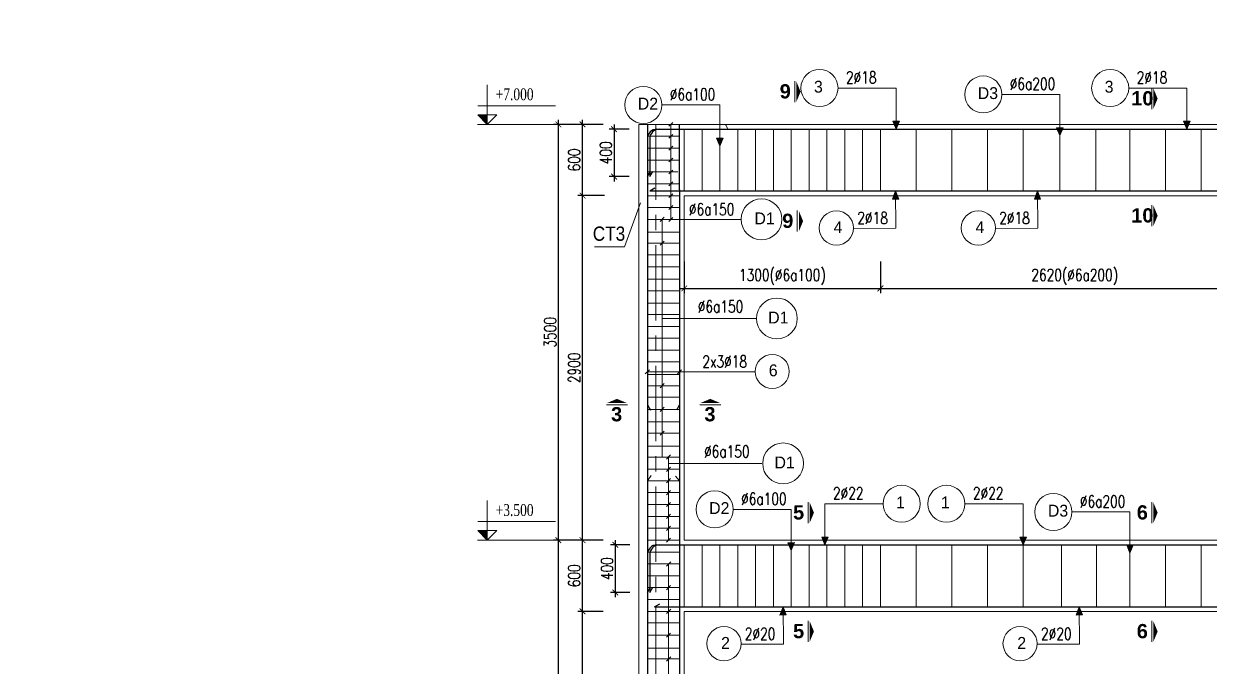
# Model space of a CAD drawing. Header units: millimetres. Extents: x -94324 to 105676, y -98316 to 125800.
# Drawn here: x -34277 to -24302, y 29824 to 35234 of the extents above; entities that cross this region are included whole.
import ezdxf
from ezdxf.enums import TextEntityAlignment as Align

# ---------------------------------------------------------------- set-up
doc = ezdxf.new("R2010")
doc.units = ezdxf.units.MM
doc.header["$MEASUREMENT"] = 0
doc.linetypes.add('CENTER', pattern=[50.8, 31.75, -6.35, 6.35, -6.35])
doc.layers.get('0').update_dxf_attribs({"lineweight": 20})
for name, color, linetype, lineweight in [('7', 7, 'Continuous', 20), ('8', 8, 'Continuous', 13), ('bao', 4, 'Continuous', 20), ('Dim', 8, 'Continuous', 15), ('hatch', 8, 'Continuous', 13), ('THEP', 3, 'Continuous', 18), ('thepchu', 1, 'Continuous', 30), ('Truc', 8, 'CENTER', 9)]:
    doc.layers.add(name, color=color, linetype=linetype, lineweight=lineweight)
doc.layers.add('TEXT', color=3, linetype='Continuous')
doc.styles.add('.VnAvantH', font='', dxfattribs={"width": 0.9})
doc.styles.add('.VnHelvetlnsH', font='')
doc.styles.add('ROMANS', font='romans.shx', dxfattribs={"width": 0.75, "bigfont": 'vns.shx'})
doc.styles.add('romans.shx', font='romans.shx', dxfattribs={"width": 0.75, "bigfont": 'vns.shx'})
doc.styles.add('VNAVANTH', font='')
doc.styles.add('vntimeh.shx', font='vntimeh.shx', dxfattribs={"width": 0.75})
doc.styles.get('.VnAvantH').set_extended_font_data('.VnAvantH')
doc.styles.get('.VnHelvetlnsH').set_extended_font_data('.VnHelvetInsH', bold=True)
doc.styles.get('VNAVANTH').set_extended_font_data('.VnAvantH')
doc.dimstyles.new('1-40', dxfattribs={"dimscale": 40, "dimtxt": 2.5, "dimasz": 1.2, "dimexe": 1, "dimexo": 0, "dimgap": 0.5, "dimtad": 1, "dimdec": 0, "dimzin": 0, "dimdsep": 46, "dimtxsty": 'romans.shx', "dimblk": 'ARCHTICK', "dimcen": 0.09, "dimdle": 1, "dimclrd": 8, "dimclre": 8, "dimclrt": 3, "dimadec": 0, "dimazin": 0, "dimtfac": 1, "dimtdec": 0, "dimtix": 1, "dimtmove": 0, "dimatfit": 3, "dimfxl": 1, "dimtolj": 1, "dimtzin": 0, "dimarcsym": 0})

# ---------------------------------------------------------------- blocks, each defined once
blk = doc.blocks.new('ct')
blk.add_hatch(color=256).paths.add_polyline_path([(0, 0), (-1.61, 1.6), (0, 1.6)])
at = {"ltscale": 50}
h = blk.add_hatch(dxfattribs=at)
h.set_pattern_fill('ANSI31', color=8, scale=1.406251, style=0)
h.set_pattern_definition([(45, (0, 5e-12), (-3.157, 3.157), [])])
h.paths.add_polyline_path([(0, 1.6), (0, 0), (1.61, 1.6)])
at = {"color": 8, "ltscale": 50}
for p, q in [((-1.59, 3.14), (11.47, 3.14)), ((11.56, 0), (-1.64, 0))]:
    blk.add_line(p, q, dxfattribs=at)
for points in [[(0, 6.69), (0, 0)], [(0, 0), (-1.61, 1.6), (0, 1.6)], [(0, 0), (1.61, 1.6), (0, 1.6)]]:
    blk.add_lwpolyline(points, dxfattribs=at)
at = {"color": 3, "style": 'vntimeh.shx', "width": 0.75}
blk.add_attdef('CT', (1.41, 4.07), '', height=2, dxfattribs=at)
blk = doc.blocks.new('_ArchTick')
at = {"layer": 'Dim', "color": 0, "const_width": 0.15}
blk.add_lwpolyline([(-0.5, -0.5), (0.5, 0.5)], dxfattribs=at)
blk = doc.blocks.new('*D25')
at = {"layer": 'Defpoints', "color": 0, "transparency": 16777216}
for p in [(-29575.5, 30286), (-29402.5, 30286), (-29365.5, 27387)]:
    blk.add_point(p, dxfattribs=at)
at = {"layer": 'Dim', "color": 8, "lineweight": -2, "transparency": 16777216}
for p, q in [((-29575.5, 27347), (-29575.5, 30326)), ((-29402.5, 30286), (-29615.5, 30286)), ((-29365.5, 27387), (-29615.5, 27387))]:
    blk.add_line(p, q, dxfattribs=at)
at = {"layer": 'Dim', "color": 8, "lineweight": -2, "transparency": 16777216, "xscale": 48, "yscale": 48, "zscale": 48}
for p, rotation in [((-29575.5, 30286), 90), ((-29575.5, 27387), 270)]:
    blk.add_blockref('_ArchTick', p, dxfattribs=dict(at, rotation=rotation))
at = {"layer": 'Dim', "color": 3, "transparency": 16777216, "insert": (-29645.5, 28836.5), "char_height": 100, "attachment_point": 5, "rotation": 90, "style": 'romans.shx'}
blk.add_mtext('\\A1;2900', dxfattribs=at)
blk = doc.blocks.new('*D26')
at = {"layer": 'Defpoints', "color": 0, "transparency": 16777216}
for p in [(-29575.5, 30886), (-29402.5, 30886), (-29402.5, 30286)]:
    blk.add_point(p, dxfattribs=at)
at = {"layer": 'Dim', "color": 8, "lineweight": -2, "transparency": 16777216}
for p, q in [((-29575.5, 30246), (-29575.5, 30926)), ((-29402.5, 30886), (-29615.5, 30886)), ((-29402.5, 30286), (-29615.5, 30286))]:
    blk.add_line(p, q, dxfattribs=at)
at = {"layer": 'Dim', "color": 8, "lineweight": -2, "transparency": 16777216, "xscale": 48, "yscale": 48, "zscale": 48}
for p, rotation in [((-29575.5, 30886), 90), ((-29575.5, 30286), 270)]:
    blk.add_blockref('_ArchTick', p, dxfattribs=dict(at, rotation=rotation))
at = {"layer": 'Dim', "color": 3, "transparency": 16777216, "insert": (-29645.5, 30586), "char_height": 100, "attachment_point": 5, "rotation": 90, "style": 'romans.shx'}
blk.add_mtext('\\A1;600', dxfattribs=at)
blk = doc.blocks.new('*D27')
at = {"layer": 'Defpoints', "color": 0, "transparency": 16777216}
for p in [(-29575.5, 33787.4), (-29391, 33787.4), (-29402.5, 30886)]:
    blk.add_point(p, dxfattribs=at)
at = {"layer": 'Dim', "color": 8, "lineweight": -2, "transparency": 16777216}
for p, q in [((-29575.5, 30846), (-29575.5, 33827.4)), ((-29391, 33787.4), (-29615.5, 33787.4)), ((-29402.5, 30886), (-29615.5, 30886))]:
    blk.add_line(p, q, dxfattribs=at)
at = {"layer": 'Dim', "color": 8, "lineweight": -2, "transparency": 16777216, "xscale": 48, "yscale": 48, "zscale": 48}
for p, rotation in [((-29575.5, 33787.4), 90), ((-29575.5, 30886), 270)]:
    blk.add_blockref('_ArchTick', p, dxfattribs=dict(at, rotation=rotation))
at = {"layer": 'Dim', "color": 3, "transparency": 16777216, "insert": (-29645.5, 32336.7), "char_height": 100, "attachment_point": 5, "rotation": 90, "style": 'romans.shx'}
blk.add_mtext('\\A1;2900', dxfattribs=at)
blk = doc.blocks.new('*D28')
at = {"layer": 'Defpoints', "color": 0, "transparency": 16777216}
for p in [(-29575.5, 34386), (-29402.5, 34386), (-29391, 33787.4)]:
    blk.add_point(p, dxfattribs=at)
at = {"layer": 'Dim', "color": 8, "lineweight": -2, "transparency": 16777216}
for p, q in [((-29575.5, 33747.4), (-29575.5, 34426)), ((-29402.5, 34386), (-29615.5, 34386)), ((-29391, 33787.4), (-29615.5, 33787.4))]:
    blk.add_line(p, q, dxfattribs=at)
at = {"layer": 'Dim', "color": 8, "lineweight": -2, "transparency": 16777216, "xscale": 48, "yscale": 48, "zscale": 48}
for p, rotation in [((-29575.5, 34386), 90), ((-29575.5, 33787.4), 270)]:
    blk.add_blockref('_ArchTick', p, dxfattribs=dict(at, rotation=rotation))
at = {"layer": 'Dim', "color": 3, "transparency": 16777216, "insert": (-29645.5, 34086.7), "char_height": 100, "attachment_point": 5, "rotation": 90, "style": 'romans.shx'}
blk.add_mtext('\\A1;600', dxfattribs=at)
blk = doc.blocks.new('*D29')
at = {"layer": 'Defpoints', "color": 0, "transparency": 16777216}
for p in [(-29778.5, 30886), (-29402.5, 30886), (-29402.5, 26586)]:
    blk.add_point(p, dxfattribs=at)
at = {"layer": 'Dim', "color": 8, "lineweight": -2, "transparency": 16777216}
for p, q in [((-29778.5, 26546), (-29778.5, 30926)), ((-29402.5, 30886), (-29818.5, 30886)), ((-29402.5, 26586), (-29818.5, 26586))]:
    blk.add_line(p, q, dxfattribs=at)
at = {"layer": 'Dim', "color": 8, "lineweight": -2, "transparency": 16777216, "xscale": 48, "yscale": 48, "zscale": 48}
for p, rotation in [((-29778.5, 30886), 90), ((-29778.5, 26586), 270)]:
    blk.add_blockref('_ArchTick', p, dxfattribs=dict(at, rotation=rotation))
at = {"layer": 'Dim', "color": 3, "transparency": 16777216, "insert": (-29848.5, 28736), "char_height": 100, "attachment_point": 5, "rotation": 90, "style": 'romans.shx'}
blk.add_mtext('\\A1;3500', dxfattribs=at)
blk = doc.blocks.new('*D30')
at = {"layer": 'Defpoints', "color": 0, "transparency": 16777216}
for p in [(-29778.5, 34386), (-29402.5, 34386), (-29402.5, 30886)]:
    blk.add_point(p, dxfattribs=at)
at = {"layer": 'Dim', "color": 8, "lineweight": -2, "transparency": 16777216}
for p, q in [((-29778.5, 30846), (-29778.5, 34426)), ((-29402.5, 34386), (-29818.5, 34386)), ((-29402.5, 30886), (-29818.5, 30886))]:
    blk.add_line(p, q, dxfattribs=at)
at = {"layer": 'Dim', "color": 8, "lineweight": -2, "transparency": 16777216, "xscale": 48, "yscale": 48, "zscale": 48}
for p, rotation in [((-29778.5, 34386), 90), ((-29778.5, 30886), 270)]:
    blk.add_blockref('_ArchTick', p, dxfattribs=dict(at, rotation=rotation))
at = {"layer": 'Dim', "color": 3, "transparency": 16777216, "insert": (-29848.5, 32636), "char_height": 100, "attachment_point": 5, "rotation": 90, "style": 'romans.shx'}
blk.add_mtext('\\A1;3500', dxfattribs=at)
blk = doc.blocks.new('*D31')
at = {"layer": 'Defpoints', "color": 0, "transparency": 16777216}
for p in [(-29176.5, 30846), (-29299.5, 30446), (-29176.5, 30446)]:
    blk.add_point(p, dxfattribs=at)
at = {"layer": 'Dim', "color": 8, "lineweight": -2, "transparency": 16777216}
for p, q in [((-29176.5, 30846), (-29339.5, 30846)), ((-29299.5, 30886), (-29299.5, 30406)), ((-29176.5, 30446), (-29339.5, 30446))]:
    blk.add_line(p, q, dxfattribs=at)
at = {"layer": 'Dim', "color": 8, "lineweight": -2, "transparency": 16777216, "xscale": 48, "yscale": 48, "zscale": 48}
for p, rotation in [((-29299.5, 30846), 90), ((-29299.5, 30446), 270)]:
    blk.add_blockref('_ArchTick', p, dxfattribs=dict(at, rotation=rotation))
at = {"layer": 'Dim', "color": 3, "transparency": 16777216, "insert": (-29369.5, 30646), "char_height": 100, "attachment_point": 5, "rotation": 90, "style": 'romans.shx'}
blk.add_mtext('\\A1;400', dxfattribs=at)
blk = doc.blocks.new('mc')
at = {"color": 1, "ltscale": 2}
blk.add_line((2.21, 1.22), (-2.21, 1.22), dxfattribs=at)
blk.add_lwpolyline([(0, 0, 0, 4.29, 0), (0, 0.89, 2.5, 2.5, 0)], format="xyseb", dxfattribs=at)
at = {"style": '.VnHelvetlnsH'}
blk.add_attdef('1', text='', height=3, dxfattribs=at).set_placement((0.07, 3.22), align=Align.MIDDLE_CENTER)
blk = doc.blocks.new('*D32')
at = {"layer": 'Defpoints', "color": 0, "transparency": 16777216}
for p in [(-29182.5, 34346), (-29310.1, 33946.5), (-29182.5, 33946.5)]:
    blk.add_point(p, dxfattribs=at)
at = {"layer": 'Dim', "color": 8, "lineweight": -2, "transparency": 16777216}
for p, q in [((-29182.5, 34346), (-29350.1, 34346)), ((-29310.1, 34386), (-29310.1, 33906.5)), ((-29182.5, 33946.5), (-29350.1, 33946.5))]:
    blk.add_line(p, q, dxfattribs=at)
at = {"layer": 'Dim', "color": 8, "lineweight": -2, "transparency": 16777216, "xscale": 48, "yscale": 48, "zscale": 48}
for p, rotation in [((-29310.1, 34346), 90), ((-29310.1, 33946.5), 270)]:
    blk.add_blockref('_ArchTick', p, dxfattribs=dict(at, rotation=rotation))
at = {"layer": 'Dim', "color": 3, "transparency": 16777216, "insert": (-29380.1, 34146.2), "char_height": 100, "attachment_point": 5, "rotation": 90, "style": 'romans.shx'}
blk.add_mtext('\\A1;400', dxfattribs=at)
blk = doc.blocks.new('*D245')
at = {"layer": 'Defpoints', "color": 0, "transparency": 16777216}
for p in [(-28719.5, 33233), (-27069.5, 33233), (-27069.5, 33005.5)]:
    blk.add_point(p, dxfattribs=at)
at = {"layer": 'Dim', "color": 8, "lineweight": -2, "transparency": 16777216}
for p, q in [((-28719.5, 33233), (-28719.5, 32965.5)), ((-27069.5, 33233), (-27069.5, 32965.5)), ((-28759.5, 33005.5), (-27029.5, 33005.5))]:
    blk.add_line(p, q, dxfattribs=at)
at = {"layer": 'Dim', "color": 8, "lineweight": -2, "transparency": 16777216, "xscale": 48, "yscale": 48, "zscale": 48, "rotation": 180}
blk.add_blockref('_ArchTick', (-28719.5, 33005.5), dxfattribs=at)
at = {"layer": 'Dim', "color": 8, "lineweight": -2, "transparency": 16777216, "xscale": 48, "yscale": 48, "zscale": 48}
blk.add_blockref('_ArchTick', (-27069.5, 33005.5), dxfattribs=at)
at = {"layer": 'Dim', "color": 3, "transparency": 16777216, "insert": (-27894.5, 33101.7), "char_height": 100, "attachment_point": 5, "style": 'romans.shx'}
blk.add_mtext('\\A1;1300(%%C6a100)', dxfattribs=at)
blk = doc.blocks.new('*D246')
at = {"layer": 'Defpoints', "color": 0, "transparency": 16777216}
for p in [(-27069.5, 33233), (-23799.5, 33233), (-23799.5, 33005.5)]:
    blk.add_point(p, dxfattribs=at)
at = {"layer": 'Dim', "color": 8, "lineweight": -2, "transparency": 16777216}
for p, q in [((-27069.5, 33233), (-27069.5, 32965.5)), ((-23799.5, 33233), (-23799.5, 32965.5)), ((-27109.5, 33005.5), (-23759.5, 33005.5))]:
    blk.add_line(p, q, dxfattribs=at)
at = {"layer": 'Dim', "color": 8, "lineweight": -2, "transparency": 16777216, "xscale": 48, "yscale": 48, "zscale": 48, "rotation": 180}
blk.add_blockref('_ArchTick', (-27069.5, 33005.5), dxfattribs=at)
at = {"layer": 'Dim', "color": 8, "lineweight": -2, "transparency": 16777216, "xscale": 48, "yscale": 48, "zscale": 48}
blk.add_blockref('_ArchTick', (-23799.5, 33005.5), dxfattribs=at)
at = {"layer": 'Dim', "color": 3, "transparency": 16777216, "insert": (-25434.5, 33101.7), "char_height": 100, "attachment_point": 5, "style": 'romans.shx'}
blk.add_mtext('\\A1;2620(%%C6a200)', dxfattribs=at)

msp = doc.modelspace()

# ---------------------------------------------------------------- hatches: boundary and pattern name
at = {"layer": 'THEP'}
h = msp.add_hatch(color=256, dxfattribs=at)
h.dxf.hatch_style = 1
h.paths.add_polyline_path([(-26937.5, 34412.2), (-26965, 34412), (-26937.5, 34346)])
h.paths.add_polyline_path([(-26909.5, 34412.5), (-26937.5, 34412.2), (-26937.5, 34346)])
h = msp.add_hatch(color=256, dxfattribs=at)
h.dxf.hatch_style = 1
h.paths.add_polyline_path([(-24491.5, 34412.2), (-24519, 34412), (-24491.5, 34346)])
h.paths.add_polyline_path([(-24463.5, 34412.5), (-24491.5, 34412.2), (-24491.5, 34346)])
h = msp.add_hatch(color=256, dxfattribs=at)
h.dxf.hatch_style = 1
h.paths.add_polyline_path([(-25587, 34358), (-25559.5, 34292), (-25559.5, 34358.2)])
h.paths.add_polyline_path([(-25559.5, 34292), (-25531.5, 34358.5), (-25559.5, 34358.2)])
h = msp.add_hatch(color=256, dxfattribs=at)
h.dxf.hatch_style = 1
h.paths.add_polyline_path([(-28419.5, 34269.7), (-28447, 34269.5), (-28419.5, 34203.5)])
h.paths.add_polyline_path([(-28391.5, 34270), (-28419.5, 34269.7), (-28419.5, 34203.5)])
h = msp.add_hatch(color=256, dxfattribs=at)
h.dxf.hatch_style = 1
h.paths.add_polyline_path([(-26926.4, 33786), (-26941.1, 33786), (-26940.8, 33756.3), (-26915.5, 33757)])
h.paths.add_polyline_path([(-26941.1, 33786), (-26956.5, 33786), (-26968, 33755.5), (-26940.8, 33756.3)])
h.paths.add_polyline_path([(-26941.5, 33826), (-26956.5, 33786), (-26941.1, 33786)])
h.paths.add_polyline_path([(-26941.5, 33826), (-26941.1, 33786), (-26926.4, 33786)])
h = msp.add_hatch(color=256, dxfattribs=at)
h.dxf.hatch_style = 1
h.paths.add_polyline_path([(-25732.4, 33786), (-25747.1, 33786), (-25746.8, 33756.3), (-25721.5, 33757)])
h.paths.add_polyline_path([(-25747.1, 33786), (-25762.5, 33786), (-25774, 33755.5), (-25746.8, 33756.3)])
h.paths.add_polyline_path([(-25747.5, 33826), (-25762.5, 33786), (-25747.1, 33786)])
h.paths.add_polyline_path([(-25747.5, 33826), (-25747.1, 33786), (-25732.4, 33786)])
h = msp.add_hatch(color=256, dxfattribs=at)
h.dxf.hatch_style = 1
h.paths.add_polyline_path([(-27819.5, 30864.7), (-27847, 30864.5), (-27819.5, 30798.5)])
h.paths.add_polyline_path([(-27791.5, 30865), (-27819.5, 30864.7), (-27819.5, 30798.5)])
h = msp.add_hatch(color=256, dxfattribs=at)
h.dxf.hatch_style = 1
h.paths.add_polyline_path([(-27563, 30912), (-27535.5, 30846), (-27535.5, 30912.2)])
h.paths.add_polyline_path([(-27535.5, 30846), (-27507.5, 30912.5), (-27535.5, 30912.2)])
h = msp.add_hatch(color=256, dxfattribs=at)
h.dxf.hatch_style = 1
h.paths.add_polyline_path([(-25897, 30912), (-25869.5, 30846), (-25869.5, 30912.2)])
h.paths.add_polyline_path([(-25869.5, 30846), (-25841.5, 30912.5), (-25869.5, 30912.2)])
h = msp.add_hatch(color=256, dxfattribs=at)
h.dxf.hatch_style = 1
h.paths.add_polyline_path([(-24969.5, 30842.7), (-24997, 30842.5), (-24969.5, 30776.5)])
h.paths.add_polyline_path([(-24941.5, 30843), (-24969.5, 30842.7), (-24969.5, 30776.5)])
h = msp.add_hatch(color=256, dxfattribs=at)
h.dxf.hatch_style = 1
h.paths.add_polyline_path([(-27872.9, 30286), (-27887.6, 30286), (-27887.3, 30256.3), (-27862, 30257)])
h.paths.add_polyline_path([(-27887.6, 30286), (-27903, 30286), (-27914.5, 30255.5), (-27887.3, 30256.3)])
h.paths.add_polyline_path([(-27888, 30326), (-27903, 30286), (-27887.6, 30286)])
h.paths.add_polyline_path([(-27888, 30326), (-27887.6, 30286), (-27872.9, 30286)])
h = msp.add_hatch(color=256, dxfattribs=at)
h.dxf.hatch_style = 1
h.paths.add_polyline_path([(-25380.9, 30286), (-25395.6, 30286), (-25395.3, 30256.3), (-25370, 30257)])
h.paths.add_polyline_path([(-25395.6, 30286), (-25411, 30286), (-25422.5, 30255.5), (-25395.3, 30256.3)])
h.paths.add_polyline_path([(-25396, 30326), (-25411, 30286), (-25395.6, 30286)])
h.paths.add_polyline_path([(-25396, 30326), (-25395.6, 30286), (-25380.9, 30286)])

# ---------------------------------------------------------------- linework, layer by layer
at = {"layer": '7'}
msp.add_circle((5675.5, 1684), 100000, dxfattribs=at)
at = {"layer": '8'}
for p, q in [((-28922.7, 33569.3), (-28887.3, 33604.7)), ((-28905, 31586), (-28905, 33587)), ((-28922.7, 33368.3), (-28887.3, 33403.7)), ((-28905, 32751.2), (-28247.5, 32751.2)), ((-29047.2, 32285.2), (-29011.8, 32320.5)), ((-28777.2, 32285.2), (-28741.8, 32320.5)), ((-29029.5, 32302.8), (-28185, 32302.8)), ((-28922.7, 32168.3), (-28887.3, 32203.7)), ((-28922.7, 31969.3), (-28887.3, 32004.7)), ((-28922.7, 31769.3), (-28887.3, 31804.7)), ((-28869.7, 31568.3), (-28834.3, 31603.7)), ((-28852, 30886), (-28852, 31586)), ((-28869.7, 31465.3), (-28834.3, 31500.7)), ((-28869.7, 31368.3), (-28834.3, 31403.7)), ((-28869.7, 31268.3), (-28834.3, 31303.7)), ((-28869.7, 31168.3), (-28834.3, 31203.7)), ((-27906, 31144.5), (-28302, 31144.5)), ((-28869.7, 31068.3), (-28834.3, 31103.7)), ((-28869.7, 30968.3), (-28834.3, 31003.7)), ((-28869.7, 30868.3), (-28834.3, 30903.7)), ((-28868.7, 30668.3), (-28833.3, 30703.7)), ((-28852, 27286), (-28851, 30686)), ((-28869.7, 30468.3), (-28834.3, 30503.7)), ((-28868.7, 30268.3), (-28833.3, 30303.7)), ((-28869.7, 30068.3), (-28834.3, 30103.7)), ((-28868.7, 29868.3), (-28833.3, 29903.7))]:
    msp.add_line(p, q, dxfattribs=at)
at = {"layer": 'bao'}
for p, q in [((-29102, 34386), (-22049.5, 34386)), ((-29102, 34386), (-29102, 26583.5)), ((-28719.5, 33786), (-22149.5, 33786)), ((-28719.5, 33786), (-28719.5, 30886)), ((-28719.5, 30886), (-22149.5, 30886)), ((-28719.5, 30286), (-18723.5, 30286)), ((-28719.5, 30286), (-28719.5, 26586))]:
    msp.add_line(p, q, dxfattribs=at)
at = {"layer": 'hatch'}
for p, q in [((-29087.8, 33727.1), (-29223, 33354.4)), ((-29223, 33354.4), (-29475, 33354.4))]:
    msp.add_line(p, q, dxfattribs=at)
msp.add_arc((-28809.5, 34142.5), 500, 24.01652, 29.14359, dxfattribs=at)
at = {"layer": 'THEP'}
for p, q in [((-26937.5, 34692.5), (-27426, 34692.5)), ((-26937.5, 34346), (-26937.5, 34692.5)), ((-25559.5, 34638.5), (-26048, 34638.5)), ((-25559.5, 34292), (-25559.5, 34638.5)), ((-24491.5, 34692.5), (-24980, 34692.5)), ((-24491.5, 34346), (-24491.5, 34692.5)), ((-28419.5, 34550), (-28908, 34550)), ((-28419.5, 34203.5), (-28419.5, 34550)), ((-26909.5, 34412.5), (-26965, 34412)), ((-26965, 34412), (-26937.5, 34346)), ((-26937.5, 34346), (-26909.5, 34412.5)), ((-24463.5, 34412.5), (-24519, 34412)), ((-24519, 34412), (-24491.5, 34346)), ((-24491.5, 34346), (-24463.5, 34412.5)), ((-28809.5, 34386), (-29029.5, 34386)), ((-28814.5, 34402), (-28850, 34370)), ((-28832.5, 33586), (-28832.5, 34386)), ((-28719.5, 34346), (-28719.5, 33826)), ((-28569.5, 34346), (-28569.5, 33826)), ((-28419.5, 34346), (-28419.5, 33826)), ((-28269.5, 34346), (-28269.5, 33826)), ((-28119.5, 34346), (-28119.5, 33826)), ((-27969.5, 34346), (-27969.5, 33826)), ((-27819.5, 34346), (-27819.5, 33826)), ((-27669.5, 34346), (-27669.5, 33826)), ((-27519.5, 34346), (-27519.5, 33826)), ((-27369.5, 34346), (-27369.5, 33826)), ((-27219.5, 34346), (-27219.5, 33826)), ((-27069.5, 34346), (-27069.5, 33826)), ((-26769.5, 34346), (-26769.5, 33826)), ((-26469.5, 34346), (-26469.5, 33826)), ((-26169.5, 34346), (-26169.5, 33826)), ((-26169.5, 34346), (-26169.5, 33914.5)), ((-25869.5, 34346), (-25869.5, 33826)), ((-25531.5, 34358.5), (-25587, 34358)), ((-25587, 34358), (-25559.5, 34292)), ((-25559.5, 34292), (-25531.5, 34358.5)), ((-25559.5, 34346), (-25559.5, 33826)), ((-25258, 34346), (-25258, 33826)), ((-24969.5, 34346), (-24969.5, 33826)), ((-24669.5, 34346), (-24669.5, 33826)), ((-24369.5, 34346), (-24369.5, 33826)), ((-29029.5, 34286), (-28760.3, 34286.5)), ((-28814.8, 34302.4), (-28850.2, 34270.4)), ((-28391.5, 34270), (-28447, 34269.5)), ((-28447, 34269.5), (-28419.5, 34203.5)), ((-28419.5, 34203.5), (-28391.5, 34270)), ((-29029.5, 34186), (-28760.1, 34186)), ((-28814.5, 34202), (-28850, 34170)), ((-29029.5, 34086), (-28760, 34086)), ((-28814.8, 34102), (-28850.2, 34070)), ((-29029.5, 33986), (-28773.1, 33986)), ((-28814.5, 34002), (-28850, 33970)), ((-29029.5, 33886), (-28764, 33886)), ((-28814.5, 33902), (-28850, 33870)), ((-26941.5, 33826), (-26968, 33755.5)), ((-26941.5, 33826), (-26938.5, 33511.5)), ((-26915.5, 33757), (-26941.5, 33826)), ((-25747.5, 33826), (-25774, 33755.5)), ((-25747.5, 33826), (-25744.5, 33511.5)), ((-25721.5, 33757), (-25747.5, 33826)), ((-29029.5, 33786), (-28759.5, 33786)), ((-28814.5, 33802), (-28850, 33770)), ((-26968, 33755.5), (-26915.5, 33757)), ((-25774, 33755.5), (-25721.5, 33757)), ((-29029.5, 33687), (-28759.5, 33687)), ((-28814.8, 33703), (-28850.2, 33671)), ((-29029.5, 33586), (-28759.5, 33586)), ((-28814.5, 33601.5), (-28850, 33569.5)), ((-28832.5, 33586), (-28246.5, 33586)), ((-29029.5, 33478), (-28759.5, 33478)), ((-26938.5, 33511.5), (-27295.6, 33510.5)), ((-25744.5, 33511.5), (-26101.6, 33510.5)), ((-29029.5, 33386), (-28759.5, 33386)), ((-29029.5, 33386), (-28759.5, 33386)), ((-29029.5, 33287), (-28759.5, 33287)), ((-29029.5, 33186), (-28759.5, 33186)), ((-29029.5, 33186), (-28759.5, 33186)), ((-29029.5, 33082.5), (-28759.5, 33082.5)), ((-29029.5, 32986), (-28759.5, 32986)), ((-29029.5, 32986), (-28759.5, 32986)), ((-29029.5, 32881.5), (-28759.5, 32881.5)), ((-29029.5, 32786), (-28759.5, 32786)), ((-29029.5, 32786), (-28759.5, 32786)), ((-28905, 32751.2), (-28118.5, 32751.2)), ((-29029.5, 32684.5), (-28759.5, 32684.5)), ((-29029.5, 32586), (-28759.5, 32586)), ((-29029.5, 32586), (-28759.5, 32586)), ((-29029.5, 32484.5), (-28759.5, 32484.5)), ((-29029.5, 32386), (-28759.5, 32386)), ((-29029.5, 32302.8), (-28122, 32302.8)), ((-29029.5, 32281.5), (-28759.5, 32281.5)), ((-29029.5, 32186), (-28759.5, 32186)), ((-29029.5, 32089), (-28759.5, 32089)), ((-29029.5, 31986), (-28759.5, 31986)), ((-29029.5, 31883), (-28759.5, 31883)), ((-29029.5, 31786), (-28759.5, 31786)), ((-29029.5, 31676), (-28759.5, 31676)), ((-29029.5, 31586), (-28759.5, 31586)), ((-28852, 31531), (-28065.5, 31531)), ((-29029.5, 31483), (-28759.5, 31483)), ((-29029.5, 31386), (-28998.5, 31429)), ((-28759.5, 31386), (-28792.5, 31424.5)), ((-29029.5, 31386), (-28759.5, 31386)), ((-29029.5, 31286), (-28759.5, 31286)), ((-29029.5, 31186), (-28759.5, 31186)), ((-27819.5, 31145), (-28308, 31145)), ((-27819.5, 30798.5), (-27819.5, 31145)), ((-27535.5, 30846), (-27535.5, 31192.5)), ((-27047, 31192.5), (-27535.5, 31192.5)), ((-25869.5, 31192.5), (-26358, 31192.5)), ((-25869.5, 30846), (-25869.5, 31192.5)), ((-24969.5, 31123), (-25458, 31123)), ((-24969.5, 30776.5), (-24969.5, 31123)), ((-29029.5, 31086), (-28759.5, 31086)), ((-29029.5, 30986), (-28759.5, 30986)), ((-29029.5, 30886), (-28759.5, 30886)), ((-28759.5, 30885.5), (-29029.5, 30885.5)), ((-28719.5, 30846), (-28719.5, 30326)), ((-28569.5, 30846), (-28569.5, 30326)), ((-28419.5, 30846), (-28419.5, 30326)), ((-28269.5, 30846), (-28269.5, 30326)), ((-28119.5, 30846), (-28119.5, 30326)), ((-27969.5, 30846), (-27969.5, 30326)), ((-27791.5, 30865), (-27847, 30864.5)), ((-27847, 30864.5), (-27819.5, 30798.5)), ((-27819.5, 30798.5), (-27791.5, 30865)), ((-27819.5, 30846), (-27819.5, 30326)), ((-27669.5, 30846), (-27669.5, 30326)), ((-27507.5, 30912.5), (-27563, 30912)), ((-27563, 30912), (-27535.5, 30846)), ((-27535.5, 30846), (-27507.5, 30912.5)), ((-27519.5, 30846), (-27519.5, 30326)), ((-27369.5, 30846), (-27369.5, 30326)), ((-27219.5, 30846), (-27219.5, 30326)), ((-27069.5, 30846), (-27069.5, 30326)), ((-26769.5, 30846), (-26769.5, 30326)), ((-26469.5, 30846), (-26469.5, 30326)), ((-26169.5, 30846), (-26169.5, 30326)), ((-25841.5, 30912.5), (-25897, 30912)), ((-25897, 30912), (-25869.5, 30846)), ((-25869.5, 30846), (-25841.5, 30912.5)), ((-25869.5, 30846), (-25869.5, 30326)), ((-25545.5, 30846), (-25545.5, 30326)), ((-25250, 30846), (-25250, 30326)), ((-24941.5, 30843), (-24997, 30842.5)), ((-24997, 30842.5), (-24969.5, 30776.5)), ((-24969.5, 30846), (-24969.5, 30326)), ((-24969.5, 30776.5), (-24941.5, 30843)), ((-24669.5, 30846), (-24669.5, 30326)), ((-24369.5, 30846), (-24369.5, 30326)), ((-29029.5, 30786), (-28759.5, 30786)), ((-29029.5, 30686), (-28759.5, 30686)), ((-29029.5, 30586), (-28759.5, 30586)), ((-29029.5, 30486), (-28759.5, 30486)), ((-29029.5, 30386), (-28759.5, 30386)), ((-27888, 30326), (-27914.5, 30255.5)), ((-27888, 30326), (-27885, 30011.5)), ((-27862, 30257), (-27888, 30326)), ((-25396, 30326), (-25422.5, 30255.5)), ((-25396, 30326), (-25393, 30011.5)), ((-25370, 30257), (-25396, 30326)), ((-29029.5, 30286), (-28759.5, 30286)), ((-27914.5, 30255.5), (-27862, 30257)), ((-25422.5, 30255.5), (-25370, 30257)), ((-29029.5, 30189.5), (-28759.5, 30189.5)), ((-29029.5, 30086), (-28759.5, 30086)), ((-29029.5, 29976.5), (-28759.5, 29976.5)), ((-27885, 30011.5), (-28242.1, 30010.5)), ((-25393, 30011.5), (-25750.1, 30010.5)), ((-29029.5, 29886), (-28759.5, 29886))]:
    msp.add_line(p, q, dxfattribs=at)
for centre, radius in [((-27582, 34692.5), 156), ((-25136, 34692.5), 156), ((-26204, 34638.5), 156), ((-29064, 34550), 156), ((-28069.5, 33587), 172), ((-27439.5, 33514.6), 144), ((-26245.5, 33514.6), 144), ((-27940.5, 32752.2), 172), ((-27979, 32306.3), 143), ((-27887.5, 31532), 172), ((-26891, 31192.5), 156), ((-26514, 31192.5), 156), ((-28464, 31145), 156), ((-25614, 31123), 156), ((-28386, 30014.6), 144), ((-25894, 30014.6), 144)]:
    msp.add_circle(centre, radius, dxfattribs=at)
at = {"layer": 'thepchu'}
for p, q in [((-29029.5, 34386.5), (-29029.5, 26206.6)), ((-28949.5, 34346), (-18849.5, 34346)), ((-28769.5, 34346), (-18829.5, 34346)), ((-28759.5, 33836), (-28760.5, 34386)), ((-29009.5, 34266), (-29009.5, 33946.5)), ((-29029.5, 33946.5), (-29004.5, 33989.8)), ((-29009.5, 33946.5), (-28984.5, 33989.8)), ((-29009.2, 33826), (-28965.8, 33851)), ((-29008, 33826), (-18786.5, 33826)), ((-28759.5, 33836), (-28759.5, 26206.6)), ((-28719.5, 33826), (-22149.5, 33826)), ((-29029.5, 32024.5), (-29004.5, 31981.2)), ((-28759.5, 32024.5), (-28784.5, 31981.2)), ((-28949.5, 30846), (-18849.5, 30846)), ((-29009.5, 30766), (-29009.5, 30446)), ((-29029.5, 30446), (-29004.5, 30489.3)), ((-29009.5, 30446), (-28984.5, 30489.3)), ((-28969.5, 30326), (-28926.2, 30351)), ((-28969.5, 30326), (-18792.5, 30326))]:
    msp.add_line(p, q, dxfattribs=at)
for centre in [(-28949.5, 34266), (-28929.5, 34266), (-28949.5, 30766), (-28929.5, 30766)]:
    msp.add_arc(centre, 80, 90, 180, dxfattribs=at)
at = {"layer": 'Truc', "ltscale": 20}
msp.add_line((-28959.5, 34386), (-28959.5, 25986), dxfattribs=at)

# ---------------------------------------------------------------- block references
at = {"xscale": 50, "yscale": 50, "zscale": 50}
for p, values in [((-30376.5, 34386), {'CT': '+7.000'}), ((-30376.5, 30886), {'CT': '+3.500'})]:
    msp.add_blockref('ct', p, dxfattribs=at).add_auto_attribs(values)
ref = msp.add_blockref('mc', (-27740.8, 34661.7), dxfattribs=dict(xscale=40, yscale=40, zscale=40, rotation=90))
ref.add_attrib('1', '9', dxfattribs={"height": 120, "style": '.VnHelvetlnsH'}).set_placement((-27869.7, 34664.5), align=Align.MIDDLE_CENTER)
ref = msp.add_blockref('mc', (-24737, 34603.2), dxfattribs=dict(xscale=40, yscale=40, zscale=40, rotation=90))
ref.add_attrib('1', '10', dxfattribs={"height": 120, "style": '.VnHelvetlnsH'}).set_placement((-24865.9, 34606), align=Align.MIDDLE_CENTER)
ref = msp.add_blockref('mc', (-27719.6, 33571.8), dxfattribs=dict(xscale=40, yscale=40, zscale=40, rotation=90))
ref.add_attrib('1', '9', dxfattribs={"height": 120, "style": '.VnHelvetlnsH'}).set_placement((-27848.4, 33574.6), align=Align.MIDDLE_CENTER)
ref = msp.add_blockref('mc', (-24737, 33617.3), dxfattribs=dict(xscale=40, yscale=40, zscale=40, rotation=90))
ref.add_attrib('1', '10', dxfattribs={"height": 120, "style": '.VnHelvetlnsH'}).set_placement((-24865.9, 33620.1), align=Align.MIDDLE_CENTER)
ref = msp.add_blockref('mc', (-29285.9, 32075.2), dxfattribs=dict(xscale=40, yscale=40, zscale=40, rotation=180))
ref.add_attrib('1', '3', dxfattribs={"height": 120, "style": '.VnHelvetlnsH'}).set_placement((-29288.6, 31946.4), align=Align.MIDDLE_CENTER)
ref = msp.add_blockref('mc', (-28500.7, 32075.2), dxfattribs=dict(xscale=40, yscale=40, zscale=40, rotation=180))
ref.add_attrib('1', '3', dxfattribs={"height": 120, "style": '.VnHelvetlnsH'}).set_placement((-28503.4, 31946.4), align=Align.MIDDLE_CENTER)
ref = msp.add_blockref('mc', (-27628.5, 31117), dxfattribs=dict(xscale=40, yscale=40, zscale=40, rotation=90))
ref.add_attrib('1', '5', dxfattribs={"height": 120, "style": '.VnHelvetlnsH'}).set_placement((-27757.4, 31119.7), align=Align.MIDDLE_CENTER)
ref = msp.add_blockref('mc', (-24737, 31117), dxfattribs=dict(xscale=40, yscale=40, zscale=40, rotation=90))
ref.add_attrib('1', '6', dxfattribs={"height": 120, "style": '.VnHelvetlnsH'}).set_placement((-24865.9, 31119.7), align=Align.MIDDLE_CENTER)
ref = msp.add_blockref('mc', (-27628.5, 30117.3), dxfattribs=dict(xscale=40, yscale=40, zscale=40, rotation=90))
ref.add_attrib('1', '5', dxfattribs={"height": 120, "style": '.VnHelvetlnsH'}).set_placement((-27757.4, 30120.1), align=Align.MIDDLE_CENTER)
ref = msp.add_blockref('mc', (-24737, 30117.3), dxfattribs=dict(xscale=40, yscale=40, zscale=40, rotation=90))
ref.add_attrib('1', '6', dxfattribs={"height": 120, "style": '.VnHelvetlnsH'}).set_placement((-24865.9, 30120.1), align=Align.MIDDLE_CENTER)

# ---------------------------------------------------------------- texts
at = {"layer": 'TEXT', "insert": (-29352.8, 33526.4), "char_height": 120, "width": 9139.5, "attachment_point": 2, "style": '.VnAvantH'}
msp.add_mtext('ct3', dxfattribs=at)
at = {"layer": 'THEP', "char_height": 100, "attachment_point": 1}
for s, width, insert, style in [('2Ø18', 287, (-27359, 34831.5), 'ROMANS'), ('2Ø18', 287, (-24913, 34831.5), 'ROMANS'), ('3', 158.5, (-27628.5, 34753.5), 'VNAVANTH'), ('Ø6a200', 287, (-25981, 34777.5), 'ROMANS'), ('3', 158.5, (-25182.5, 34753.5), 'VNAVANTH'), ('D2', 158.5, (-29110.5, 34611), 'VNAVANTH'), ('Ø6a100', 287, (-28841, 34689), 'ROMANS'), ('D3', 158.5, (-26250.5, 34699.5), 'VNAVANTH'), ('Ø6a150', 287, (-28680.2, 33721.3), 'ROMANS'), ('D1', 158.5, (-28129.1, 33644.9), 'VNAVANTH'), ('2Ø18', 287, (-27263.5, 33648), 'ROMANS'), ('2Ø18', 287, (-26069.5, 33648), 'ROMANS'), ('4', 158.5, (-27463.2, 33570.8), 'VNAVANTH'), ('4', 158.5, (-26269.2, 33570.8), 'VNAVANTH'), ('Ø6a150', 287, (-28605.5, 32902.2), 'ROMANS'), ('D1', 158.5, (-28013.6, 32810.2), 'VNAVANTH'), ('2x3Ø18', 287, (-28567.1, 32439.6), 'ROMANS'), ('6', 158.5, (-28008.4, 32365.5), 'VNAVANTH'), ('Ø6a150', 287, (-28552.5, 31682), 'ROMANS'), ('D1', 158.5, (-27960.6, 31589.9), 'VNAVANTH'), ('2Ø22', 287, (-27468.5, 31331.5), 'ROMANS'), ('2Ø22', 287, (-26291, 31331.5), 'ROMANS'), ('Ø6a100', 287, (-28241, 31284), 'ROMANS'), ('1', 158.5, (-26937.5, 31253.5), 'VNAVANTH'), ('1', 158.5, (-26560.5, 31253.5), 'VNAVANTH'), ('Ø6a200', 287, (-25391, 31262), 'ROMANS'), ('D2', 158.5, (-28510.5, 31206), 'VNAVANTH'), ('D3', 158.5, (-25660.5, 31184), 'VNAVANTH'), ('2Ø20', 287, (-28210, 30148), 'ROMANS'), ('2Ø20', 287, (-25718, 30148), 'ROMANS'), ('2', 158.5, (-28409.7, 30070.8), 'VNAVANTH'), ('2', 158.5, (-25917.7, 30070.8), 'VNAVANTH')]:
    msp.add_mtext_dynamic_manual_height_columns(s, width=width, gutter_width=500, heights=[0], dxfattribs=dict(at, insert=insert, style=style))

# ---------------------------------------------------------------- dimensions: what is measured, and where the dimension line sits
at = {"layer": 'Dim'}
for base, p1, p2, text, picture, middle in [((-29778.5, 34386), (-29402.5, 30886), (-29402.5, 34386), '3500', '*D30', (-29848.5, 32636)), ((-29575.5, 34386), (-29391, 33787.4), (-29402.5, 34386), '600', '*D28', (-29645.5, 34086.7)), ((-29575.5, 33787.4), (-29402.5, 30886), (-29391, 33787.4), '2900', '*D27', (-29645.5, 32336.7)), ((-29575.5, 30286), (-29365.5, 27387), (-29402.5, 30286), '2900', '*D25', (-29645.5, 28836.5))]:
    dim = msp.add_linear_dim(base=base, p1=p1, p2=p2, angle=90, text=text, dimstyle='1-40', override={"dimtmove": 1}, dxfattribs=at)
    dim.commit()
    dim.dimension.update_dxf_attribs({"geometry": picture, "text_midpoint": middle})
for base, p1, p2, picture, middle in [((-29310.1390264, 33946.5), (-29182.5, 34346), (-29182.5, 33946.5), '*D32', (-29380.1390264, 34146.25)), ((-29299.5, 30446), (-29176.5, 30846), (-29176.5, 30446), '*D31', (-29369.5, 30646))]:
    dim = msp.add_linear_dim(base=base, p1=p1, p2=p2, angle=90, dimstyle='1-40', dxfattribs=at)
    dim.commit()
    dim.dimension.update_dxf_attribs({"geometry": picture, "text_midpoint": middle})
dim = msp.add_linear_dim(base=(-27069.5, 33005.5), p1=(-28719.5, 33233), p2=(-27069.5, 33233), text='1300(%%C6a100)', dimstyle='1-40', dxfattribs=at)
dim.commit()
dim.dimension.update_dxf_attribs({"geometry": '*D245', "text_midpoint": (-27894.5, 33101.7)})
dim = msp.add_linear_dim(base=(-23799.5, 33005.5), p1=(-27069.5, 33233), p2=(-23799.5, 33233), text='2620(%%C6a200)', dimstyle='1-40', override={"dimtmove": 1}, dxfattribs=at)
dim.commit()
dim.dimension.update_dxf_attribs({"geometry": '*D246', "text_midpoint": (-25434.5, 33101.7)})
dim = msp.add_linear_dim(base=(-29778.5, 30886), p1=(-29402.5, 26586), p2=(-29402.5, 30886), angle=90, text='3500', dimstyle='1-40', dxfattribs=at)
dim.commit()
dim.dimension.update_dxf_attribs({"geometry": '*D29', "text_midpoint": (-29848.5, 28736)})
dim = msp.add_linear_dim(base=(-29575.5, 30886), p1=(-29402.5, 30286), p2=(-29402.5, 30886), angle=90, dimstyle='1-40', override={"dimtmove": 1}, dxfattribs=at)
dim.commit()
dim.dimension.update_dxf_attribs({"geometry": '*D26', "text_midpoint": (-29645.5, 30586)})

doc.saveas('drawing.dxf')
